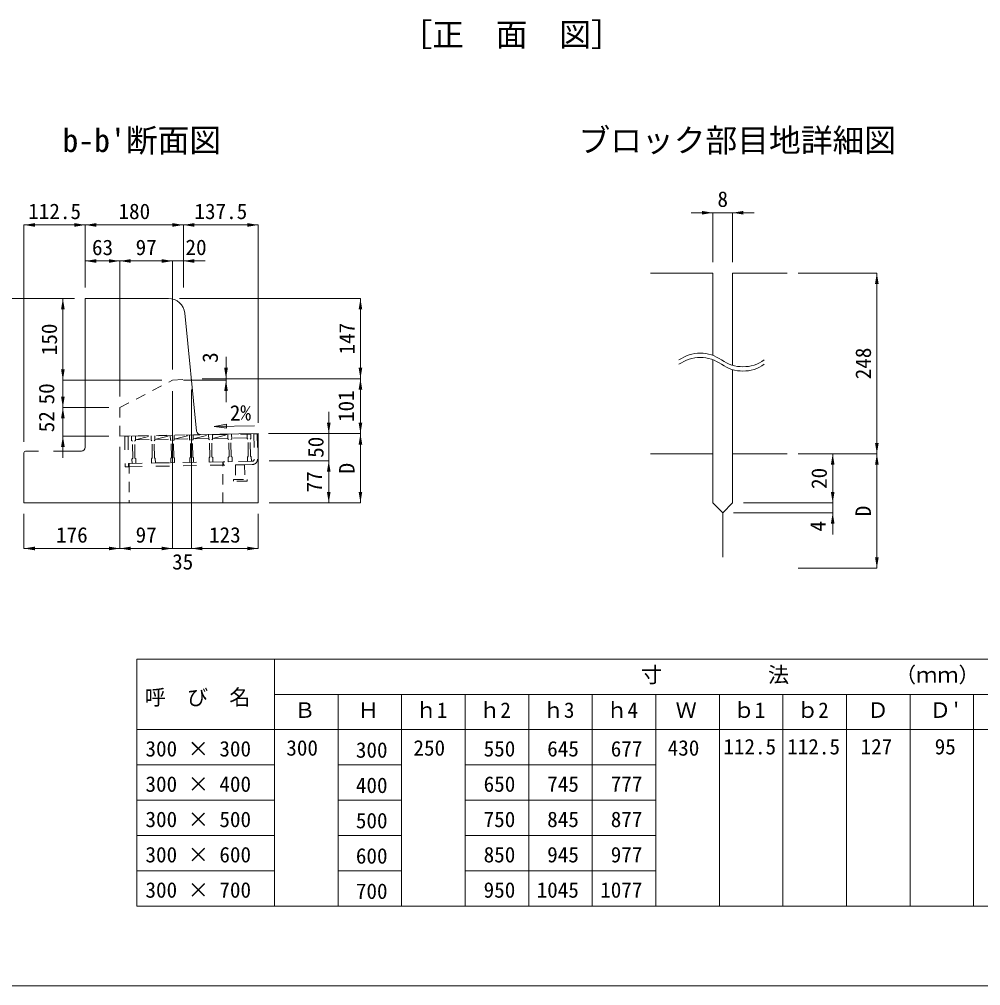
# Model space of a CAD drawing. Units: millimetres at full size; some dimension numbers follow another scale. Extents: x 50430 to 101606, y 69050 to 91573.
# Drawn here: x 54486 to 56250, y 84256 to 86030 of the extents above; entities that cross this region are included whole.
import ezdxf
from ezdxf.enums import TextEntityAlignment as Align

# ---------------------------------------------------------------- set-up
doc = ezdxf.new("R2010")
doc.units = ezdxf.units.MM
doc.header["$LTSCALE"] = 50
for name, pattern in [('USER1', [0.675, 0.375, -0.3]), ('USER3', [1, 0.5, -0.5]), ('USER4', [0.675, 0.375, -0.3])]:
    doc.linetypes.add(name, pattern=pattern)
for name, color, linetype, lineweight in [('インサート', 3, 'USER1', 9), ('グレーチング', 7, 'USER1', 5), ('寸法線', 7, 'Continuous', 13), ('寸法表', 7, 'Continuous', 13), ('本体', 2, 'Continuous', 9), ('枠', 7, 'Continuous', 5), ('補助線', 8, 'Continuous', 9)]:
    doc.layers.add(name, color=color, linetype=linetype, lineweight=lineweight)
doc.layers.add('文字', color=7, linetype='Continuous')
doc.styles.add('ＭＳ ゴシック', font='')
doc.styles.get('ＭＳ ゴシック').set_extended_font_data('MS Gothic')

# ---------------------------------------------------------------- blocks, each defined once
blk = doc.blocks.new('filled_arrow')
at = {"color": 0, "linetype": 'Continuous', "lineweight": -2}
blk.add_solid([(7.5, 1.25), (0, 0), (7.5, -1.25)], dxfattribs=at)

msp = doc.modelspace()

# ---------------------------------------------------------------- hatches: boundary and pattern name
at = {"layer": '寸法線'}
msp.add_hatch(color=256, dxfattribs=at).paths.add_polyline_path([(54866.2, 85286.61), (54866.33, 85279.11), (54843.77, 85282.47)])

# ---------------------------------------------------------------- linework, layer by layer
at = {"layer": 'インサート', "linetype": 'USER4'}
for p, q in [((54882.48, 85212), (54899.48, 85212.3)), ((54882.48, 85212), (54882.95, 85185.01)), ((54899.48, 85212.3), (54899.95, 85185.3)), ((54878.95, 85184.94), (54903.95, 85185.37)), ((54903.95, 85185.37), (54904, 85182.37)), ((54879.01, 85181.94), (54878.95, 85184.94)), ((54904, 85182.37), (54879.01, 85181.94))]:
    msp.add_line(p, q, dxfattribs=at)
at = {"layer": 'グレーチング', "linetype": 'USER3'}
for p, q in [((54685.54, 85264.61), (54679.54, 85264.5)), ((54679.54, 85264.5), (54680.51, 85208.51)), ((54685.54, 85264.61), (54686.51, 85208.62)), ((54692.04, 85264.72), (54911.01, 85268.53)), ((54692.04, 85264.72), (54692.18, 85256.72)), ((54693.7, 85255.25), (54692.18, 85256.72)), ((54697.7, 85255.32), (54699.18, 85256.85)), ((54699.04, 85264.84), (54699.18, 85256.85)), ((54699.16, 85257.84), (54727.83, 85265.34)), ((54699.16, 85257.84), (54727.96, 85258.35)), ((54727.83, 85265.34), (54727.97, 85257.35)), ((54729.5, 85255.87), (54727.97, 85257.35)), ((54733.5, 85255.94), (54734.97, 85257.47)), ((54734.83, 85265.47), (54734.97, 85257.47)), ((54734.96, 85258.47), (54763.13, 85265.96)), ((54734.96, 85258.47), (54763.25, 85258.96)), ((54763.13, 85265.96), (54763.27, 85257.96)), ((54764.79, 85256.48), (54763.27, 85257.96)), ((54765.33, 85225.49), (54764.79, 85256.48)), ((54768.79, 85256.55), (54770.27, 85258.08)), ((54769.33, 85225.56), (54768.79, 85256.55)), ((54770.13, 85266.08), (54770.27, 85258.08)), ((54770.25, 85259.08), (54798.42, 85266.57)), ((54770.25, 85259.08), (54798.55, 85259.57)), ((54798.12, 85266.57), (54798.26, 85258.57)), ((54799.79, 85257.09), (54798.26, 85258.57)), ((54800.33, 85226.1), (54799.79, 85257.09)), ((54803.79, 85257.16), (54805.26, 85258.69)), ((54804.33, 85226.17), (54803.79, 85257.16)), ((54805.12, 85266.69), (54805.26, 85258.69)), ((54805.24, 85259.69), (54833.42, 85267.18)), ((54833.54, 85260.18), (54805.24, 85259.69)), ((54833.42, 85267.18), (54833.56, 85259.18)), ((54835.08, 85257.71), (54833.56, 85259.18)), ((54835.62, 85226.71), (54835.08, 85257.71)), ((54839.08, 85257.78), (54840.56, 85259.3)), ((54839.62, 85226.78), (54839.08, 85257.78)), ((54840.42, 85267.3), (54840.56, 85259.3)), ((54840.54, 85260.3), (54868.71, 85267.79)), ((54868.84, 85260.79), (54840.54, 85260.3)), ((54868.71, 85267.79), (54868.85, 85259.79)), ((54870.38, 85258.32), (54868.85, 85259.79)), ((54870.92, 85227.32), (54870.38, 85258.32)), ((54874.38, 85258.39), (54875.85, 85259.91)), ((54874.92, 85227.39), (54874.38, 85258.39)), ((54875.71, 85267.91), (54875.85, 85259.91)), ((54904.13, 85261.41), (54875.83, 85260.91)), ((54904.01, 85268.4), (54904.15, 85260.41)), ((54905.67, 85258.93), (54904.15, 85260.41)), ((54906.21, 85227.94), (54905.67, 85258.93)), ((54909.67, 85259), (54911.15, 85260.53)), ((54910.21, 85228.01), (54909.67, 85259)), ((54911.01, 85268.53), (54911.15, 85260.53)), ((54916.51, 85268.62), (54922.51, 85268.73)), ((54916.51, 85268.62), (54917.31, 85222.63)), ((54922.51, 85268.73), (54923.3, 85222.73)), ((54694.24, 85224.25), (54693.7, 85255.25)), ((54698.24, 85224.32), (54697.7, 85255.32)), ((54730.04, 85224.88), (54729.5, 85255.87)), ((54734.04, 85224.95), (54733.5, 85255.94)), ((54694.24, 85224.25), (54692.77, 85222.73)), ((54692.77, 85222.73), (54692.91, 85214.73)), ((54698.24, 85224.32), (54699.77, 85222.85)), ((54699.77, 85222.85), (54699.91, 85214.85)), ((54730.04, 85224.88), (54728.56, 85223.35)), ((54728.56, 85223.35), (54728.7, 85215.35)), ((54734.04, 85224.95), (54735.56, 85223.47)), ((54735.56, 85223.47), (54735.7, 85215.47)), ((54765.33, 85225.49), (54763.86, 85223.96)), ((54763.86, 85223.96), (54764, 85215.96)), ((54769.33, 85225.56), (54770.86, 85224.09)), ((54770.86, 85224.09), (54771, 85216.09)), ((54800.33, 85226.1), (54798.85, 85224.57)), ((54798.85, 85224.57), (54798.99, 85216.57)), ((54804.33, 85226.17), (54805.85, 85224.69)), ((54805.85, 85224.69), (54805.99, 85216.69)), ((54835.62, 85226.71), (54834.15, 85225.18)), ((54834.15, 85225.18), (54834.29, 85217.19)), ((54839.62, 85226.78), (54841.15, 85225.31)), ((54841.15, 85225.31), (54841.29, 85217.31)), ((54870.92, 85227.32), (54869.44, 85225.8)), ((54869.44, 85225.8), (54869.58, 85217.8)), ((54874.92, 85227.39), (54876.44, 85225.92)), ((54876.44, 85225.92), (54876.58, 85217.92)), ((54906.21, 85227.94), (54904.74, 85226.41)), ((54904.74, 85226.41), (54904.88, 85218.41)), ((54910.21, 85228.01), (54911.74, 85226.53)), ((54911.74, 85226.53), (54911.88, 85218.53)), ((54686.51, 85208.62), (54680.51, 85208.51)), ((54686.41, 85214.62), (54860.38, 85217.64)), ((54686.51, 85208.62), (54860.49, 85211.64)), ((54692.91, 85214.73), (54699.91, 85214.85)), ((54728.7, 85215.35), (54735.7, 85215.47)), ((54764, 85215.96), (54771, 85216.09)), ((54805.99, 85216.69), (54798.99, 85216.57)), ((54841.29, 85217.31), (54834.29, 85217.19)), ((54913.38, 85218.56), (54860.38, 85217.64)), ((54860.38, 85217.64), (54860.49, 85211.64)), ((54913.48, 85212.56), (54860.49, 85211.64)), ((54876.58, 85217.92), (54869.58, 85217.8)), ((54911.88, 85218.53), (54904.88, 85218.41))]:
    msp.add_line(p, q, dxfattribs=at)
for radius, start, end in [(4, 270.99553, 0.99526), (10, 270.99544, 0.99523)]:
    msp.add_arc((54913.31, 85222.56), radius, start, end, dxfattribs=at)
at = {"layer": '寸法線', "lineweight": 9}
for p, q in [((55718.81, 85674.86), (55834.81, 85674.86)), ((55758.81, 85584.15), (55758.81, 85674.86)), ((55794.81, 85584.15), (55794.81, 85674.86)), ((54494.61, 85652.44), (54607.11, 85652.44)), ((54494.61, 85254.39), (54494.61, 85652.44)), ((54607.11, 85652.44), (54787.11, 85652.44)), ((54607.11, 85537.38), (54607.11, 85652.44)), ((54607.11, 85537.38), (54607.11, 85652.44)), ((54787.11, 85537.39), (54787.11, 85652.44)), ((54787.11, 85652.44), (54924.61, 85652.44)), ((54787.11, 85537.39), (54787.11, 85652.44)), ((54924.61, 85289.31), (54924.61, 85652.44)), ((54607.11, 85586.28), (54670.42, 85586.28)), ((54607.11, 85537.38), (54607.11, 85586.28)), ((54670.42, 85337.39), (54670.42, 85586.28)), ((54670.42, 85586.28), (54767.31, 85586.28)), ((54670.42, 85337.39), (54670.42, 85586.28)), ((54727.31, 85586.28), (54827.11, 85586.28)), ((54767.31, 85387.39), (54767.31, 85586.28)), ((54767.31, 85387.39), (54767.31, 85586.28)), ((54787.11, 85537.39), (54787.11, 85586.28)), ((55914.96, 85564.15), (56059.64, 85564.15)), ((56059.64, 85232.23), (56059.64, 85564.15)), ((54587.11, 85517.39), (54391.47, 85517.39)), ((54565.97, 85517.38), (54565.97, 85367.39)), ((54587.11, 85517.38), (54565.97, 85517.38)), ((54779.96, 85517.39), (55112.03, 85517.39)), ((55112.03, 85370.17), (55112.03, 85517.39)), ((54565.97, 85407.39), (54565.97, 85277.39)), ((54865.36, 85410.17), (54865.36, 85327.39)), ((54747.31, 85367.39), (54565.97, 85367.39)), ((54747.31, 85367.39), (54565.97, 85367.39)), ((54787.31, 85367.39), (54865.36, 85367.39)), ((54821.83, 85370.17), (54865.36, 85370.17)), ((54821.83, 85370.17), (55112.03, 85370.17)), ((54821.83, 85370.17), (55112.03, 85370.17)), ((55112.03, 85269.37), (55112.03, 85370.17)), ((54565.97, 85357.39), (54565.97, 85224.97)), ((54767.31, 85347.39), (54767.31, 85058.54)), ((54767.31, 85347.39), (54767.31, 85058.54)), ((54801.83, 85350.17), (54801.83, 85058.54)), ((54801.83, 85350.17), (54801.83, 85058.54)), ((54650.42, 85317.39), (54565.97, 85317.39)), ((54650.42, 85317.39), (54565.97, 85317.39)), ((55053.89, 85309.37), (55053.89, 85179.27)), ((54843.77, 85282.47), (54917.78, 85283.75)), ((54650.42, 85264.97), (54565.97, 85264.97)), ((54794.08, 85266.82), (54813.57, 85267.1)), ((54943.53, 85269.36), (55112.03, 85269.36)), ((54943.54, 85269.37), (55053.89, 85269.37)), ((54943.54, 85269.37), (55112.03, 85269.37)), ((55112.03, 85142.39), (55112.03, 85269.36)), ((54670.42, 85244.97), (54670.42, 85058.54)), ((54670.42, 85244.97), (54670.42, 85058.54)), ((55914.96, 85232.23), (55978.61, 85232.23)), ((55914.96, 85232.23), (56059.64, 85232.23)), ((55914.96, 85232.23), (56059.64, 85232.23)), ((55978.61, 85142.09), (55978.61, 85232.23)), ((56059.64, 85022.32), (56059.64, 85232.23)), ((54944.41, 85219.27), (55053.89, 85219.27)), ((54944.41, 85219.27), (55053.89, 85219.27)), ((55053.89, 85219.27), (55053.89, 85142.39)), ((55978.61, 85084.09), (55978.61, 85182.09)), ((54944.61, 85142.39), (55053.89, 85142.39)), ((54944.61, 85142.39), (55112.03, 85142.39)), ((55814.81, 85142.09), (55978.61, 85142.09)), ((55814.81, 85142.09), (55978.61, 85142.09)), ((54494.61, 85122.39), (54494.61, 85058.54)), ((54924.61, 85122.39), (54924.61, 85058.54)), ((55796.81, 85124.09), (55978.61, 85124.09)), ((54670.42, 85058.54), (54494.61, 85058.54)), ((54767.31, 85058.54), (54670.42, 85058.54)), ((54841.83, 85058.54), (54727.31, 85058.54)), ((54924.61, 85058.54), (54801.83, 85058.54)), ((55914.96, 85022.32), (56059.64, 85022.32))]:
    msp.add_line(p, q, dxfattribs=at)
at = {"layer": '寸法線'}
msp.add_lwpolyline([(54866.2, 85286.61), (54866.33, 85279.11), (54843.77, 85282.47)], close=True, dxfattribs=at)
at = {"layer": '寸法線', "lineweight": 9}
for centre, start, end in [((55735.64, 85349.07), 54.77488, 125.22512), ((55735.64, 85341.12), 54.77488, 125.22512), ((55813.98, 85460.02), 234.77488, 305.22512), ((55813.98, 85452.07), 234.77488, 305.22512)]:
    msp.add_arc(centre, 67.91, start, end, dxfattribs=at)
at = {"layer": '寸法表'}
for p, q in [((54701.76, 84855.57), (54701.76, 84401.97)), ((57345.32, 84855.57), (54701.76, 84855.57)), ((54954.22, 84855.57), (54954.22, 84401.97)), ((54954.22, 84790.77), (57345.32, 84790.77)), ((55070.86, 84790.77), (55070.86, 84401.97)), ((55187.5, 84790.77), (55187.5, 84401.97)), ((55304.14, 84790.77), (55304.14, 84401.97)), ((55420.78, 84790.77), (55420.78, 84401.97)), ((55537.42, 84790.77), (55537.42, 84401.97)), ((55654.05, 84790.77), (55654.05, 84401.97)), ((55770.69, 84790.77), (55770.69, 84401.97)), ((55887.33, 84790.77), (55887.33, 84401.97)), ((56003.97, 84790.77), (56003.97, 84401.97)), ((56120.61, 84790.77), (56120.61, 84401.97)), ((56237.25, 84790.77), (56237.25, 84401.97)), ((57345.32, 84725.97), (54701.76, 84725.97)), ((54954.22, 84661.17), (54701.76, 84661.17)), ((55070.86, 84661.17), (55187.5, 84661.17)), ((55304.14, 84661.17), (55654.05, 84661.17)), ((54954.22, 84596.37), (54701.76, 84596.37)), ((55070.86, 84596.37), (55187.5, 84596.37)), ((55304.14, 84596.37), (55654.05, 84596.37)), ((54954.22, 84531.57), (54701.76, 84531.57)), ((55070.86, 84531.57), (55187.5, 84531.57)), ((55304.14, 84531.57), (55654.05, 84531.57)), ((54954.22, 84466.77), (54701.76, 84466.77)), ((55070.86, 84466.77), (55187.5, 84466.77)), ((55304.14, 84466.77), (55654.05, 84466.77)), ((57345.32, 84401.97), (54701.76, 84401.97))]:
    msp.add_line(p, q, dxfattribs=at)
at = {"layer": '本体', "lineweight": 20}
for p, q in [((55644.4, 85564.15), (55758.81, 85564.15)), ((55758.81, 85564.15), (55758.81, 85412.91)), ((55794.81, 85564.15), (55794.81, 85394.87)), ((55794.81, 85564.15), (55894.96, 85564.15)), ((54607.11, 85244.39), (54607.11, 85517.38)), ((54759.96, 85517.38), (54607.11, 85517.38)), ((54811.47, 85273.85), (54789.81, 85490.37)), ((55758.81, 85404.95), (55758.81, 85142.09)), ((55794.81, 85386.92), (55794.81, 85142.09)), ((54818.55, 85267.54), (54924.61, 85269.39)), ((54924.61, 85142.39), (54924.61, 85269.39)), ((54494.61, 85234.39), (54494.61, 85142.39)), ((54520.97, 85237.39), (54497.61, 85237.39)), ((54600.11, 85237.39), (54548.86, 85237.39)), ((55644.4, 85232.23), (55758.81, 85232.23)), ((55794.81, 85232.23), (55894.96, 85232.23)), ((54924.61, 85142.39), (54494.61, 85142.39)), ((55776.81, 85124.09), (55758.81, 85142.09)), ((55776.81, 85124.09), (55794.81, 85142.09)), ((55776.81, 85042.58), (55776.81, 85124.09))]:
    msp.add_line(p, q, dxfattribs=at)
at = {"layer": '本体', "linetype": 'USER1'}
for p, q in [((54670.42, 85317.39), (54767.31, 85367.39)), ((54767.31, 85367.39), (54801.83, 85370.17)), ((54670.42, 85264.97), (54670.42, 85317.39)), ((54670.42, 85264.97), (54818.55, 85267.54)), ((54794.08, 85266.84), (54807.13, 85267.03)), ((54687.54, 85214.64), (54687.54, 85142.39)), ((54859.61, 85142.39), (54859.61, 85217.63))]:
    msp.add_line(p, q, dxfattribs=at)
at = {"layer": '本体', "lineweight": 20}
for centre, radius, start, end in [((54759.96, 85487.38), 30, 5.71031, 90), ((54818.43, 85274.54), 7, 185.71071, 270.99534), ((54600.11, 85244.39), 7, 270, 0), ((54497.61, 85234.39), 3, 90, 180), ((54497.61, 85234.39), 3, 90, 180)]:
    msp.add_arc(centre, radius, start, end, dxfattribs=at)
at = {"layer": '枠', "color": 5, "lineweight": 13}
msp.add_line((53821.16, 84255.96), (59421.16, 84255.96), dxfattribs=at)
at = {"layer": '補助線', "lineweight": 13}
msp.add_line((54882.73, 85212.01), (54899.23, 85212.29), dxfattribs=at)

# ---------------------------------------------------------------- block references
at = {"layer": '寸法線', "lineweight": 9, "xscale": 2.67, "yscale": 2.67}
for p, rotation in [((55758.81, 85674.86), 180), ((54607.11, 85652.44), 180), ((54787.11, 85652.44), 180), ((54924.61, 85652.44), 180), ((54670.42, 85586.28), 180), ((54767.31, 85586.28), 180), ((54767.31, 85586.28), 180), ((56059.64, 85564.15), 270), ((54565.97, 85517.38), 270), ((55112.03, 85517.39), 270), ((54565.97, 85367.39), 90), ((54565.97, 85367.39), 90), ((54865.36, 85370.17), 90), ((55112.03, 85370.17), 90), ((54865.36, 85367.39), 270), ((55112.03, 85370.17), 270), ((54565.97, 85317.39), 90), ((54565.97, 85317.39), 270), ((55053.89, 85269.37), 90), ((55112.03, 85269.37), 90), ((54565.97, 85264.97), 270), ((55112.03, 85269.36), 270), ((56059.64, 85232.23), 90), ((55978.61, 85232.23), 270), ((56059.64, 85232.23), 270), ((55053.89, 85219.27), 270), ((55053.89, 85219.27), 270), ((55053.89, 85142.39), 90), ((55112.03, 85142.39), 90), ((55978.61, 85142.09), 90), ((55978.61, 85142.09), 90), ((55978.61, 85124.09), 270), ((54670.42, 85058.54), 180), ((54767.31, 85058.54), 180), ((54767.31, 85058.54), 180), ((54924.61, 85058.54), 180), ((56059.64, 85022.32), 90)]:
    msp.add_blockref('filled_arrow', p, dxfattribs=dict(at, rotation=rotation))
for p in [(55794.81, 85674.86), (54494.61, 85652.44), (54607.11, 85652.44), (54787.11, 85652.44), (54607.11, 85586.28), (54670.42, 85586.28), (54787.11, 85586.28), (54494.61, 85058.54), (54670.42, 85058.54), (54801.83, 85058.54), (54801.83, 85058.54)]:
    msp.add_blockref('filled_arrow', p, dxfattribs=at)

# ---------------------------------------------------------------- texts
at = {"layer": '寸法線', "style": 'ＭＳ ゴシック'}
for s, p in [('8', (55776.81, 85699.86)), ('112.5', (54550.86, 85677.44)), ('180', (54697.11, 85677.44)), ('137.5', (54855.86, 85677.44)), ('63', (54638.77, 85611.28)), ('97', (54718.87, 85611.28)), ('20', (54810.34, 85611.42)), ('176', (54582.52, 85083.54)), ('97', (54718.87, 85083.54)), ('123', (54863.22, 85083.54)), ('35', (54785.87, 85034.08))]:
    msp.add_text(s, height=28.48, dxfattribs=at).set_placement(p, align=Align.MIDDLE_CENTER)
for s, rotation, p in [('150', 90, (54540.97, 85442.38)), ('147', 90, (55087.03, 85443.78)), ('3', 90, (54836.2, 85408.92)), ('248', 90, (56034.64, 85398.19)), ('50', 90, (54535.97, 85342.39)), ('101', 90, (55085.68, 85319.77)), ('2%', 1, (54891.81, 85307.56)), ('52', 90, (54535.97, 85291.18)), ('50', 90, (55030.09, 85244.32)), ('D', 90, (55087.03, 85205.88)), ('20', 90, (55953.61, 85187.16)), ('77', 90, (55027.32, 85180.83)), ('D', 90, (56034.64, 85127.28)), ('4', 90, (55951.58, 85099.4))]:
    msp.add_text(s, height=28.48, rotation=rotation, dxfattribs=at).set_placement(p, align=Align.MIDDLE_CENTER)
at = {"layer": '寸法表', "style": 'ＭＳ ゴシック'}
for s, p in [('寸\u3000\u3000\u3000\u3000\u3000法\u3000\u3000\u3000\u3000\u3000（ｍｍ）', (55626.74, 84803.86)), ('呼\u3000び\u3000名', (54716.01, 84762.61)), ('ｈ1', (55213.32, 84739.05)), ('ｈ2', (55329.96, 84739.05)), ('ｈ3', (55446.6, 84739.05)), ('ｈ4', (55563.23, 84739.05)), ('ｂ1', (55796.52, 84739.05)), ('ｂ2', (55913.16, 84739.05)), ("Ｄ'", (56156.63, 84739.05)), ('Ｂ', (54990.5, 84739.05)), ('Ｈ', (55107.15, 84739.05)), ('Ｗ', (55690.34, 84739.05)), ('Ｄ', (56042.3, 84739.05)), ('300', (54975.98, 84669.67)), ('250', (55209.26, 84669.67)), ('430', (55675.82, 84669.67)), ('112.5', (55777.91, 84671.92)), ('112.5', (55895.14, 84671.92)), ('127', (56029.8, 84671.92)), (' 95', (56146.44, 84671.92)), ('300 × 300', (54717.54, 84668.1)), (' 300', (55084.27, 84665.86)), (' 550', (55318.71, 84668.1)), (' 645', (55435.35, 84668.1)), (' 677', (55551.98, 84668.1)), ('300 × 400', (54717.54, 84603.31)), (' 400', (55084.27, 84601.06)), (' 650', (55318.71, 84603.31)), (' 745', (55435.35, 84603.31)), (' 777', (55551.98, 84603.31)), ('300 × 500', (54717.54, 84538.5)), (' 500', (55084.27, 84536.26)), (' 750', (55318.71, 84538.5)), (' 845', (55435.35, 84538.5)), (' 877', (55551.98, 84538.5)), ('300 × 600', (54717.54, 84473.7)), (' 600', (55084.27, 84471.46)), (' 850', (55318.71, 84473.7)), (' 945', (55435.35, 84473.7)), (' 977', (55551.98, 84473.7)), ('300 × 700', (54717.54, 84408.9)), (' 700', (55084.27, 84406.66)), (' 950', (55318.71, 84408.9)), ('1045', (55435.35, 84408.9)), ('1077', (55551.98, 84408.9))]:
    msp.add_text(s, height=28.48, dxfattribs=at).set_placement(p, align=Align.BOTTOM_LEFT)
at = {"layer": '文字', "style": 'ＭＳ ゴシック'}
for s, p in [('［正\u3000面\u3000図］', (55185.54, 85967.8)), ("b-b'断面図", (54565.31, 85773.61)), ('ブロック部目地詳細図', (55512.11, 85773.61))]:
    msp.add_text(s, height=42.72, dxfattribs=at).set_placement(p, align=Align.BOTTOM_LEFT)

doc.saveas('drawing.dxf')
